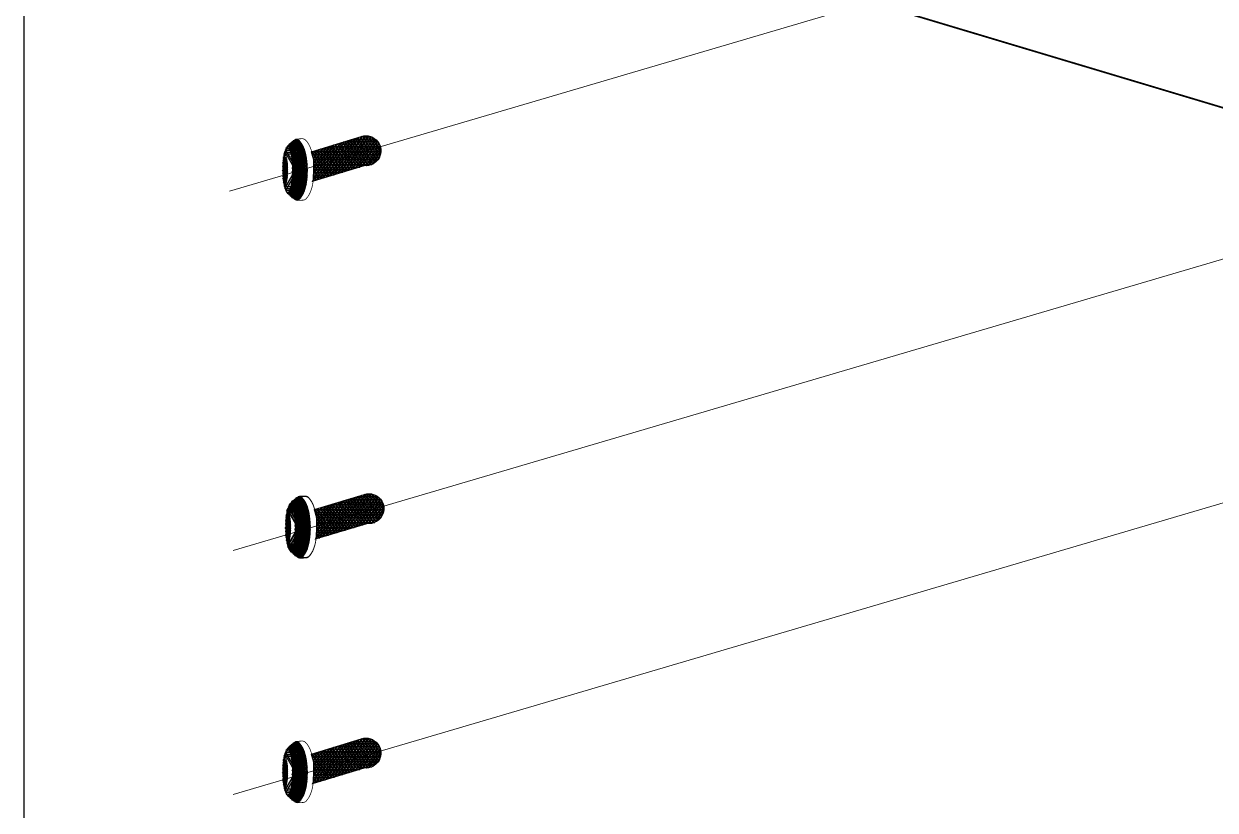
# Model space of a CAD drawing. Header units: millimetres. Extents: x 0 to 2669304, y -3314102 to 0.
# Drawn here: x 2492183 to 2496209, y -3183041 to -3180382 of the extents above; entities that cross this region are included whole.
import ezdxf

# ---------------------------------------------------------------- set-up
doc = ezdxf.new("R2010")
doc.units = ezdxf.units.MM
doc.header["$LTSCALE"] = 0.4
doc.header["$MEASUREMENT"] = 0
doc.layers.add('COL', color=4, linetype='Continuous')
doc.layers.add('TRIMS', color=144, linetype='Continuous')
doc.layers.add('Dimensions', color=5, linetype='Continuous', lineweight=0)

msp = doc.modelspace()

# ---------------------------------------------------------------- linework, layer by layer
at = {"color": 0}
for p, q in [((2493062.3289, -3180820.5856), (2493082.1564, -3180786.2433)), ((2493072.0882, -3180796.7707), (2493127.614, -3180796.7707)), ((2493077.6389, -3180799.4735), (2493074.4901, -3180794.0197)), ((2493077.6664, -3180790.6253), (2493124.4536, -3180790.6253)), ((2493140.9323, -3180896.8102), (2493078.9031, -3180789.3723)), ((2493079.6347, -3180802.9017), (2493095.3882, -3180775.616)), ((2493082.3409, -3180810.5053), (2493104.8527, -3180771.5137)), ((2493141.4932, -3180885.4909), (2493083.49, -3180785.0264)), ((2493084.1021, -3180784.4799), (2493120.55, -3180784.4799)), ((2493085.0471, -3180818.1088), (2493110.6868, -3180773.6996)), ((2493086.814, -3180827.3391), (2493115.3659, -3180777.8859)), ((2493141.5821, -3180873.3541), (2493088.2445, -3180780.9707)), ((2493088.276, -3180837.0978), (2493119.4982, -3180783.0192)), ((2493089.339, -3180847.5472), (2493123.3153, -3180788.6986)), ((2493089.8411, -3180858.9684), (2493126.7733, -3180795)), ((2493091.6236, -3180778.3345), (2493115.7563, -3180778.3345)), ((2493141.0797, -3180860.1931), (2493093.1618, -3180777.197)), ((2493139.7996, -3180845.6853), (2493098.2387, -3180773.6996)), ((2493100.6163, -3180772.1892), (2493107.4898, -3180772.1892)), ((2493137.4002, -3180829.2385), (2493104.0027, -3180771.3923)), ((2493131.495, -3180806.7197), (2493113.9356, -3180776.3058)), ((2493058.6139, -3180851.6017), (2493070.028, -3180831.832)), ((2493059.8425, -3180837.183), (2493067.0849, -3180824.6388)), ((2493060.3728, -3180833.643), (2493070.5912, -3180833.643)), ((2493074.0975, -3180854.7935), (2493060.6846, -3180831.5617)), ((2493061.2934, -3180827.4976), (2493068.3958, -3180827.4976)), ((2493062.3155, -3180822.0957), (2493062.1465, -3180821.803)), ((2493062.214, -3180821.3522), (2493135.7346, -3180821.3522)), ((2493064.1169, -3180815.2069), (2493134.1404, -3180815.2069)), ((2493134.9513, -3180935.6138), (2493064.6193, -3180813.7953)), ((2493065.4693, -3180938.0539), (2493134.8618, -3180817.8626)), ((2493066.3041, -3180809.0615), (2493132.2776, -3180809.0615)), ((2493137.029, -3180926.9218), (2493067.3255, -3180806.1917)), ((2493068.1755, -3180945.6574), (2493136.8959, -3180826.6303)), ((2493068.4913, -3180802.9161), (2493130.1361, -3180802.9161)), ((2493070.5296, -3180799.4507), (2493070.2597, -3180798.9831)), ((2493139.9817, -3180907.4543), (2493079.6614, -3180802.9766)), ((2493086.0972, -3180926.907), (2493138.5299, -3180836.0907)), ((2493086.8378, -3180827.4976), (2493137.0686, -3180827.4976)), ((2493138.7003, -3180917.5257), (2493086.8782, -3180827.7672)), ((2493087.7584, -3180833.643), (2493138.1515, -3180833.643)), ((2493090.1714, -3180882.9778), (2493132.482, -3180809.6938)), ((2493090.3432, -3180870.3896), (2493129.8064, -3180802.0373)), ((2493073.4818, -3180902.8902), (2493057.628, -3180875.4305)), ((2493057.6821, -3180876.6607), (2493074.9711, -3180876.6607)), ((2493057.7285, -3180877.7168), (2493073.6455, -3180850.1477)), ((2493057.7825, -3180870.5153), (2493074.9166, -3180870.5153)), ((2493058.0291, -3180864.9054), (2493072.1634, -3180840.4241)), ((2493058.0526, -3180864.3699), (2493074.713, -3180864.3699)), ((2493074.4398, -3180892.2588), (2493058.0728, -3180863.9103)), ((2493058.2305, -3180889.138), (2493074.5322, -3180860.9027)), ((2493058.3228, -3180858.2246), (2493074.3599, -3180858.2246)), ((2493074.9237, -3180880.8061), (2493058.5749, -3180852.4891)), ((2493058.5929, -3180852.0792), (2493073.8525, -3180852.0792)), ((2493058.7326, -3180900.5592), (2493074.9501, -3180872.4696)), ((2493058.8631, -3180845.9338), (2493073.094, -3180845.9338)), ((2493074.8637, -3180868.4114), (2493059.2227, -3180841.3203)), ((2493059.4522, -3180839.7884), (2493072.0405, -3180839.7884)), ((2493075.9485, -3180956.7757), (2493139.8469, -3180846.1004)), ((2493080.4206, -3180961.3207), (2493140.8393, -3180856.6723)), ((2493085.0643, -3180965.5683), (2493141.4498, -3180867.9057)), ((2493088.679, -3180839.7884), (2493139.0595, -3180839.7884)), ((2493089.2681, -3180845.9338), (2493139.828, -3180845.9338)), ((2493089.5383, -3180852.0792), (2493140.4581, -3180852.0792)), ((2493089.8084, -3180858.2246), (2493140.9508, -3180858.2246)), ((2493090.0785, -3180864.3699), (2493141.3067, -3180864.3699)), ((2493090.3487, -3180870.5153), (2493141.5265, -3180870.5153)), ((2493132.5345, -3180943.7187), (2493090.3551, -3180870.6618)), ((2493090.4491, -3180876.6607), (2493141.6104, -3180876.6607)), ((2493057.9522, -3180882.8061), (2493074.8766, -3180882.8061)), ((2493071.9223, -3180912.4798), (2493058.2128, -3180888.7342)), ((2493058.2223, -3180888.9515), (2493074.6329, -3180888.9515)), ((2493058.4925, -3180895.0969), (2493074.2396, -3180895.0969)), ((2493058.7626, -3180901.2422), (2493073.6775, -3180901.2422)), ((2493069.6745, -3180920.8772), (2493058.7976, -3180902.0379)), ((2493059.1099, -3180907.3876), (2493072.8405, -3180907.3876)), ((2493059.6819, -3180911.2058), (2493074.8064, -3180885.0093)), ((2493060.0305, -3180913.533), (2493071.7066, -3180913.533)), ((2493066.6403, -3180927.9126), (2493060.6235, -3180917.4912)), ((2493060.9511, -3180919.6784), (2493070.0809, -3180919.6784)), ((2493061.1438, -3180920.9644), (2493073.9269, -3180898.8235)), ((2493062.7632, -3180930.4503), (2493071.1718, -3180915.8862)), ((2493087.1801, -3180919.6784), (2493138.3691, -3180919.6784)), ((2493119.1399, -3180969.6816), (2493087.8168, -3180915.4283)), ((2493088.1007, -3180913.533), (2493139.2531, -3180913.533)), ((2493089.0213, -3180907.3876), (2493139.9889, -3180907.3876)), ((2493123.0581, -3180964.1772), (2493089.1813, -3180905.501)), ((2493089.3686, -3180901.2422), (2493140.5866, -3180901.2422)), ((2493089.6387, -3180895.0969), (2493141.0469, -3180895.0969)), ((2493126.6325, -3180958.0775), (2493089.6834, -3180894.0799)), ((2493089.8738, -3180969.5288), (2493141.5996, -3180879.937)), ((2493089.9088, -3180888.9515), (2493141.3708, -3180888.9515)), ((2493090.179, -3180882.8061), (2493141.5585, -3180882.8061)), ((2493129.8048, -3180951.2814), (2493090.1855, -3180882.6587)), ((2493094.8448, -3180973.2094), (2493141.1748, -3180892.9635)), ((2493099.9746, -3180976.6151), (2493139.9995, -3180907.2901)), ((2493061.8717, -3180925.8238), (2493067.6632, -3180925.8238)), ((2493063.3037, -3180931.9692), (2493135.886, -3180931.9692)), ((2493065.4909, -3180938.1146), (2493134.2559, -3180938.1146)), ((2493076.6211, -3180957.4906), (2493065.582, -3180938.3703)), ((2493067.6781, -3180944.2599), (2493132.3561, -3180944.2599)), ((2493070.4085, -3180950.4053), (2493071.1768, -3180950.4053)), ((2493071.6558, -3180951.9201), (2493072.1775, -3180951.0164)), ((2493075.7391, -3180956.5507), (2493127.4153, -3180956.5507)), ((2493076.9544, -3180950.4053), (2493130.1575, -3180950.4053)), ((2493091.301, -3180970.6263), (2493078.7847, -3180948.9474)), ((2493102.8724, -3180978.3776), (2493081.4909, -3180941.3439)), ((2493109.647, -3180977.8209), (2493084.1971, -3180933.7403)), ((2493086.2594, -3180925.8238), (2493137.2547, -3180925.8238)), ((2493114.8782, -3180974.5908), (2493086.3548, -3180925.1869)), ((2493105.8226, -3180978.7769), (2493137.6908, -3180923.5795)), ((2493115.969, -3180973.4936), (2493131.6562, -3180946.3225)), ((2493081.8714, -3180962.6961), (2493123.9951, -3180962.6961)), ((2493089.002, -3180968.8415), (2493119.7854, -3180968.8415)), ((2493097.451, -3180974.9869), (2493114.4293, -3180974.9869)), ((2493072.257, -3182028.4084), (2493092.0846, -3181994.0661)), ((2493072.257, -3182030.7775), (2493092.0846, -3181996.4352)), ((2493080.4578, -3182007.2735), (2493080.1878, -3182006.8059)), ((2493082.0163, -3182004.5935), (2493137.5422, -3182004.5935)), ((2493087.5671, -3182007.2963), (2493084.4183, -3182001.8425)), ((2493087.5671, -3182009.6654), (2493084.4183, -3182004.2115)), ((2493087.5946, -3181998.4481), (2493134.3817, -3181998.4481)), ((2493087.5946, -3182000.8172), (2493134.3817, -3182000.8172)), ((2493150.8605, -3182104.633), (2493088.8312, -3181997.1951)), ((2493150.8605, -3182107.0021), (2493088.8312, -3181999.5642)), ((2493089.5629, -3182010.7245), (2493105.3163, -3181983.4388)), ((2493089.5629, -3182013.0936), (2493105.3163, -3181985.8078)), ((2493092.2691, -3182018.328), (2493114.7809, -3181979.3364)), ((2493092.2691, -3182020.6971), (2493114.7809, -3181981.7055)), ((2493151.4213, -3182093.3136), (2493093.4182, -3181992.8492)), ((2493151.4213, -3182095.6827), (2493093.4182, -3181995.2182)), ((2493094.0303, -3181992.3027), (2493130.4782, -3181992.3027)), ((2493094.0303, -3181994.6718), (2493130.4782, -3181994.6718)), ((2493094.9753, -3182025.9316), (2493120.6149, -3181981.5223)), ((2493094.9753, -3182028.3006), (2493120.6149, -3181983.8914)), ((2493096.7422, -3182035.1619), (2493125.294, -3181985.7087)), ((2493096.7422, -3182037.531), (2493125.294, -3181988.0778)), ((2493151.5103, -3182081.1769), (2493098.1727, -3181988.7935)), ((2493151.5103, -3182083.5459), (2493098.1727, -3181991.1625)), ((2493098.2041, -3182044.9206), (2493129.4264, -3181990.842)), ((2493098.2041, -3182047.2896), (2493129.4264, -3181993.2111)), ((2493099.2672, -3182055.37), (2493133.2435, -3181996.5214)), ((2493099.2672, -3182057.7391), (2493133.2435, -3181998.8904)), ((2493099.7693, -3182066.7912), (2493136.7014, -3182002.8228)), ((2493099.7693, -3182069.1603), (2493136.7014, -3182005.1919)), ((2493101.5518, -3181986.1573), (2493125.6845, -3181986.1573)), ((2493101.5518, -3181988.5264), (2493125.6845, -3181988.5264)), ((2493151.0078, -3182068.0159), (2493103.09, -3181985.0197)), ((2493151.0078, -3182070.385), (2493103.09, -3181987.3888)), ((2493149.7278, -3182053.508), (2493108.1668, -3181981.5223)), ((2493149.7278, -3182055.8771), (2493108.1668, -3181983.8914)), ((2493110.5444, -3181980.0119), (2493117.418, -3181980.0119)), ((2493110.5444, -3181982.381), (2493117.418, -3181982.381)), ((2493147.3283, -3182037.0612), (2493113.9308, -3181979.2151)), ((2493147.3283, -3182039.4303), (2493113.9308, -3181981.5842)), ((2493141.4232, -3182014.5425), (2493123.8637, -3181984.1286)), ((2493141.4232, -3182016.9115), (2493123.8637, -3181986.4977)), ((2493068.5421, -3182059.4244), (2493079.9561, -3182039.6547)), ((2493068.5421, -3182061.7935), (2493079.9561, -3182042.0238)), ((2493069.7706, -3182045.0057), (2493077.013, -3182032.4615)), ((2493069.7706, -3182047.3748), (2493077.013, -3182034.8306)), ((2493070.3009, -3182041.4658), (2493080.5194, -3182041.4658)), ((2493070.3009, -3182043.8349), (2493080.5194, -3182043.8349)), ((2493084.0256, -3182062.6162), (2493070.6127, -3182039.3844)), ((2493084.0256, -3182064.9853), (2493070.6127, -3182041.7535)), ((2493071.2216, -3182035.3204), (2493078.324, -3182035.3204)), ((2493071.2216, -3182037.6895), (2493078.324, -3182037.6895)), ((2493072.2436, -3182029.9185), (2493072.0747, -3182029.6258)), ((2493072.2436, -3182032.2875), (2493072.0747, -3182031.9948)), ((2493072.1422, -3182029.175), (2493145.6628, -3182029.175)), ((2493072.1422, -3182031.5441), (2493145.6628, -3182031.5441)), ((2493074.0451, -3182023.0296), (2493144.0686, -3182023.0296)), ((2493074.0451, -3182025.3987), (2493144.0686, -3182025.3987)), ((2493144.8794, -3182143.4366), (2493074.5475, -3182021.618)), ((2493144.8794, -3182145.8057), (2493074.5475, -3182023.9871)), ((2493075.3975, -3182145.8766), (2493144.7899, -3182025.6854)), ((2493075.3975, -3182148.2457), (2493144.7899, -3182028.0545)), ((2493076.2323, -3182016.8842), (2493142.2058, -3182016.8842)), ((2493076.2323, -3182019.2533), (2493142.2058, -3182019.2533)), ((2493146.9572, -3182134.7445), (2493077.2536, -3182014.0145)), ((2493146.9572, -3182137.1136), (2493077.2536, -3182016.3836)), ((2493078.1037, -3182153.4802), (2493146.824, -3182034.453)), ((2493078.1037, -3182155.8492), (2493146.824, -3182036.8221)), ((2493078.4195, -3182010.7388), (2493140.0642, -3182010.7388)), ((2493078.4195, -3182013.1079), (2493140.0642, -3182013.1079)), ((2493080.4578, -3182009.6426), (2493080.1878, -3182009.1749)), ((2493082.0163, -3182006.9625), (2493137.5422, -3182006.9625)), ((2493149.9098, -3182115.2771), (2493089.5895, -3182010.7994)), ((2493149.9098, -3182117.6462), (2493089.5895, -3182013.1684)), ((2493096.0253, -3182134.7297), (2493148.4581, -3182043.9135)), ((2493096.0253, -3182137.0988), (2493148.4581, -3182046.2826)), ((2493096.7659, -3182035.3204), (2493146.9968, -3182035.3204)), ((2493096.7659, -3182037.6895), (2493146.9968, -3182037.6895)), ((2493148.6284, -3182125.3485), (2493096.8063, -3182035.5899)), ((2493148.6284, -3182127.7176), (2493096.8063, -3182037.959)), ((2493097.6866, -3182041.4658), (2493148.0796, -3182041.4658)), ((2493097.6866, -3182043.8349), (2493148.0796, -3182043.8349)), ((2493100.0996, -3182090.8006), (2493142.4101, -3182017.5166)), ((2493100.0996, -3182093.1697), (2493142.4101, -3182019.8857)), ((2493100.2713, -3182078.2124), (2493139.7345, -3182009.8601)), ((2493100.2713, -3182080.5814), (2493139.7345, -3182012.2291)), ((2493083.41, -3182110.713), (2493067.5561, -3182083.2533)), ((2493083.41, -3182113.082), (2493067.5561, -3182085.6224)), ((2493067.6102, -3182084.4835), (2493084.8993, -3182084.4835)), ((2493067.6102, -3182086.8526), (2493084.8993, -3182086.8526)), ((2493067.6566, -3182085.5396), (2493083.5737, -3182057.9704)), ((2493067.6566, -3182087.9087), (2493083.5737, -3182060.3395)), ((2493067.7106, -3182078.3381), (2493084.8448, -3182078.3381)), ((2493067.7106, -3182080.7072), (2493084.8448, -3182080.7072)), ((2493067.9573, -3182072.7281), (2493082.0915, -3182048.2469)), ((2493067.9573, -3182075.0972), (2493082.0915, -3182050.6159)), ((2493067.9808, -3182072.1927), (2493084.6411, -3182072.1927)), ((2493067.9808, -3182074.5618), (2493084.6411, -3182074.5618)), ((2493084.368, -3182100.0815), (2493068.001, -3182071.733)), ((2493084.368, -3182102.4506), (2493068.001, -3182074.1021)), ((2493068.1587, -3182096.9607), (2493084.4603, -3182068.7255)), ((2493068.1587, -3182099.3298), (2493084.4603, -3182071.0946)), ((2493068.2509, -3182066.0473), (2493084.288, -3182066.0473)), ((2493068.2509, -3182068.4164), (2493084.288, -3182068.4164)), ((2493084.8519, -3182088.6289), (2493068.5031, -3182060.3119)), ((2493084.8519, -3182090.9979), (2493068.5031, -3182062.681)), ((2493068.5211, -3182059.9019), (2493083.7806, -3182059.9019)), ((2493068.5211, -3182062.271), (2493083.7806, -3182062.271)), ((2493068.6608, -3182108.3819), (2493084.8783, -3182080.2924)), ((2493068.6608, -3182110.751), (2493084.8783, -3182082.6615)), ((2493068.7912, -3182053.7565), (2493083.0222, -3182053.7565)), ((2493068.7912, -3182056.1256), (2493083.0222, -3182056.1256)), ((2493084.7919, -3182076.2341), (2493069.1508, -3182049.1431)), ((2493084.7919, -3182078.6032), (2493069.1508, -3182051.5122)), ((2493069.3803, -3182047.6112), (2493081.9687, -3182047.6112)), ((2493069.3803, -3182049.9802), (2493081.9687, -3182049.9802)), ((2493085.8767, -3182164.5985), (2493149.7751, -3182053.9232)), ((2493085.8767, -3182166.9676), (2493149.7751, -3182056.2922)), ((2493090.3487, -3182169.1434), (2493150.7675, -3182064.4951)), ((2493090.3487, -3182171.5125), (2493150.7675, -3182066.8642)), ((2493094.9924, -3182173.3911), (2493151.3779, -3182075.7285)), ((2493094.9924, -3182175.7601), (2493151.3779, -3182078.0976)), ((2493098.6072, -3182047.6112), (2493148.9877, -3182047.6112)), ((2493098.6072, -3182049.9802), (2493148.9877, -3182049.9802)), ((2493099.1963, -3182053.7565), (2493149.7562, -3182053.7565)), ((2493099.1963, -3182056.1256), (2493149.7562, -3182056.1256)), ((2493099.4664, -3182059.9019), (2493150.3863, -3182059.9019)), ((2493099.4664, -3182062.271), (2493150.3863, -3182062.271)), ((2493099.7366, -3182066.0473), (2493150.879, -3182066.0473)), ((2493099.7366, -3182068.4164), (2493150.879, -3182068.4164)), ((2493100.0067, -3182072.1927), (2493151.2349, -3182072.1927)), ((2493100.0067, -3182074.5618), (2493151.2349, -3182074.5618)), ((2493100.2768, -3182078.3381), (2493151.4546, -3182078.3381)), ((2493100.2768, -3182080.7072), (2493151.4546, -3182080.7072)), ((2493142.4627, -3182151.5414), (2493100.2833, -3182078.4845)), ((2493142.4627, -3182153.9105), (2493100.2833, -3182080.8536)), ((2493100.3773, -3182084.4835), (2493151.5385, -3182084.4835)), ((2493100.3773, -3182086.8526), (2493151.5385, -3182086.8526)), ((2493067.8804, -3182090.6289), (2493084.8048, -3182090.6289)), ((2493067.8804, -3182092.9979), (2493084.8048, -3182092.9979)), ((2493081.8504, -3182120.3025), (2493068.1409, -3182096.557)), ((2493081.8504, -3182122.6716), (2493068.1409, -3182098.9261)), ((2493068.1505, -3182096.7742), (2493084.5611, -3182096.7742)), ((2493068.1505, -3182099.1433), (2493084.5611, -3182099.1433)), ((2493068.4206, -3182102.9196), (2493084.1677, -3182102.9196)), ((2493068.4206, -3182105.2887), (2493084.1677, -3182105.2887)), ((2493068.6908, -3182109.065), (2493083.6057, -3182109.065)), ((2493068.6908, -3182111.4341), (2493083.6057, -3182111.4341)), ((2493079.6026, -3182128.7), (2493068.7258, -3182109.8607)), ((2493079.6026, -3182131.069), (2493068.7258, -3182112.2298)), ((2493069.038, -3182115.2104), (2493082.7686, -3182115.2104)), ((2493069.038, -3182117.5795), (2493082.7686, -3182117.5795)), ((2493069.61, -3182119.0285), (2493084.7346, -3182092.8321)), ((2493069.61, -3182121.3976), (2493084.7346, -3182095.2011)), ((2493069.9587, -3182121.3558), (2493081.6347, -3182121.3558)), ((2493069.9587, -3182123.7249), (2493081.6347, -3182123.7249)), ((2493076.5684, -3182135.7354), (2493070.5516, -3182125.3139)), ((2493070.8793, -3182127.5012), (2493080.0091, -3182127.5012)), ((2493071.0719, -3182128.7872), (2493083.855, -3182106.6462)), ((2493071.0719, -3182131.1563), (2493083.855, -3182109.0153)), ((2493072.6913, -3182138.2731), (2493081.0999, -3182123.709)), ((2493072.6913, -3182140.6422), (2493081.0999, -3182126.0781)), ((2493097.1082, -3182127.5012), (2493148.2972, -3182127.5012)), ((2493129.0681, -3182177.5044), (2493097.7449, -3182123.251)), ((2493129.0681, -3182179.8734), (2493097.7449, -3182125.6201)), ((2493098.0288, -3182121.3558), (2493149.1812, -3182121.3558)), ((2493098.0288, -3182123.7249), (2493149.1812, -3182123.7249)), ((2493098.9495, -3182115.2104), (2493149.9171, -3182115.2104)), ((2493098.9495, -3182117.5795), (2493149.9171, -3182117.5795)), ((2493132.9862, -3182172), (2493099.1095, -3182113.3238)), ((2493132.9862, -3182174.369), (2493099.1095, -3182115.6929)), ((2493099.2967, -3182109.065), (2493150.5147, -3182109.065)), ((2493099.2967, -3182111.4341), (2493150.5147, -3182111.4341)), ((2493099.5669, -3182102.9196), (2493150.9751, -3182102.9196)), ((2493099.5669, -3182105.2887), (2493150.9751, -3182105.2887)), ((2493136.5606, -3182165.9002), (2493099.6116, -3182101.9026)), ((2493136.5606, -3182168.2693), (2493099.6116, -3182104.2717)), ((2493099.8019, -3182177.3515), (2493151.5277, -3182087.7598)), ((2493099.8019, -3182179.7206), (2493151.5277, -3182090.1289)), ((2493099.837, -3182096.7742), (2493151.2989, -3182096.7742)), ((2493099.837, -3182099.1433), (2493151.2989, -3182099.1433)), ((2493100.1071, -3182090.6289), (2493151.4866, -3182090.6289)), ((2493100.1071, -3182092.9979), (2493151.4866, -3182092.9979)), ((2493139.733, -3182159.1042), (2493100.1136, -3182090.4814)), ((2493139.733, -3182161.4733), (2493100.1136, -3182092.8505)), ((2493104.773, -3182181.0322), (2493151.103, -3182100.7863)), ((2493104.773, -3182183.4012), (2493151.103, -3182103.1554)), ((2493109.9028, -3182184.4379), (2493149.9276, -3182115.1128)), ((2493109.9028, -3182186.807), (2493149.9276, -3182117.4819)), ((2493076.5684, -3182138.1044), (2493070.5516, -3182127.683)), ((2493070.8793, -3182129.8702), (2493080.0091, -3182129.8702)), ((2493071.7999, -3182133.6465), (2493077.5914, -3182133.6465)), ((2493071.7999, -3182136.0156), (2493077.5914, -3182136.0156)), ((2493073.2319, -3182139.7919), (2493145.8141, -3182139.7919)), ((2493073.2319, -3182142.161), (2493145.8141, -3182142.161)), ((2493075.4191, -3182145.9373), (2493144.1841, -3182145.9373)), ((2493075.4191, -3182148.3064), (2493144.1841, -3182148.3064)), ((2493086.5492, -3182165.3133), (2493075.5101, -3182146.1931)), ((2493086.5492, -3182167.6824), (2493075.5101, -3182148.5622)), ((2493077.6063, -3182152.0827), (2493142.2843, -3182152.0827)), ((2493077.6063, -3182154.4518), (2493142.2843, -3182154.4518)), ((2493080.3367, -3182158.2281), (2493081.105, -3182158.2281)), ((2493080.3367, -3182160.5972), (2493081.105, -3182160.5972)), ((2493081.584, -3182159.7428), (2493082.1057, -3182158.8392)), ((2493081.584, -3182162.1119), (2493082.1057, -3182161.2083)), ((2493085.6672, -3182164.3735), (2493137.3434, -3182164.3735)), ((2493085.6672, -3182166.7426), (2493137.3434, -3182166.7426)), ((2493086.8825, -3182158.2281), (2493140.0856, -3182158.2281)), ((2493086.8825, -3182160.5972), (2493140.0856, -3182160.5972)), ((2493101.2292, -3182178.4491), (2493088.7129, -3182156.7702)), ((2493101.2292, -3182180.8182), (2493088.7129, -3182159.1392)), ((2493112.8005, -3182186.2004), (2493091.4191, -3182149.1666)), ((2493112.8005, -3182188.5695), (2493091.4191, -3182151.5357)), ((2493119.5752, -3182185.6437), (2493094.1252, -3182141.5631)), ((2493119.5752, -3182188.0128), (2493094.1252, -3182143.9322)), ((2493096.1876, -3182133.6465), (2493147.1829, -3182133.6465)), ((2493096.1876, -3182136.0156), (2493147.1829, -3182136.0156)), ((2493124.8063, -3182182.4135), (2493096.283, -3182133.0097)), ((2493124.8063, -3182184.7826), (2493096.283, -3182135.3788)), ((2493097.1082, -3182129.8702), (2493148.2972, -3182129.8702)), ((2493115.7507, -3182186.5997), (2493147.619, -3182131.4023)), ((2493115.7507, -3182188.9688), (2493147.619, -3182133.7713)), ((2493125.8971, -3182181.3164), (2493141.5844, -3182154.1452)), ((2493125.8971, -3182183.6855), (2493141.5844, -3182156.5143)), ((2493091.7996, -3182170.5189), (2493133.9233, -3182170.5189)), ((2493091.7996, -3182172.8879), (2493133.9233, -3182172.8879)), ((2493098.9302, -3182176.6642), (2493129.7135, -3182176.6642)), ((2493098.9302, -3182179.0333), (2493129.7135, -3182179.0333)), ((2493107.3791, -3182182.8096), (2493124.3575, -3182182.8096)), ((2493107.3791, -3182185.1787), (2493124.3575, -3182185.1787)), ((2493082.3409, -3182847.2464), (2493104.8527, -3182808.2548)), ((2493085.0471, -3182854.8499), (2493110.6868, -3182810.4407)), ((2493139.7996, -3182882.4264), (2493098.2387, -3182810.4407)), ((2493100.6163, -3182808.9303), (2493107.4898, -3182808.9303)), ((2493137.4002, -3182865.9796), (2493104.0027, -3182808.1335)), ((2493062.3289, -3182857.3268), (2493082.1564, -3182822.9845)), ((2493064.1169, -3182851.948), (2493134.1404, -3182851.948)), ((2493134.9513, -3182972.3549), (2493064.6193, -3182850.5364)), ((2493066.3041, -3182845.8026), (2493132.2776, -3182845.8026)), ((2493137.029, -3182963.6629), (2493067.3255, -3182842.9329)), ((2493068.4913, -3182839.6572), (2493130.1361, -3182839.6572)), ((2493070.5296, -3182836.1919), (2493070.2597, -3182835.7242)), ((2493072.0882, -3182833.5118), (2493127.614, -3182833.5118)), ((2493077.6389, -3182836.2147), (2493074.4901, -3182830.7608)), ((2493077.6664, -3182827.3665), (2493124.4536, -3182827.3665)), ((2493140.9323, -3182933.5514), (2493078.9031, -3182826.1135)), ((2493079.6347, -3182839.6429), (2493095.3882, -3182812.3571)), ((2493139.9817, -3182944.1955), (2493079.6614, -3182839.7177)), ((2493141.4932, -3182922.232), (2493083.49, -3182821.7675)), ((2493084.1021, -3182821.2211), (2493120.55, -3182821.2211)), ((2493086.814, -3182864.0803), (2493115.3659, -3182814.6271)), ((2493141.5821, -3182910.0952), (2493088.2445, -3182817.7118)), ((2493088.276, -3182873.8389), (2493119.4982, -3182819.7604)), ((2493089.339, -3182884.2884), (2493123.3153, -3182825.4397)), ((2493089.8411, -3182895.7096), (2493126.7733, -3182831.7412)), ((2493090.1714, -3182919.7189), (2493132.482, -3182846.435)), ((2493090.3432, -3182907.1307), (2493129.8064, -3182838.7784)), ((2493091.6236, -3182815.0757), (2493115.7563, -3182815.0757)), ((2493141.0797, -3182896.9342), (2493093.1618, -3182813.9381)), ((2493131.495, -3182843.4608), (2493113.9356, -3182813.047)), ((2493057.7285, -3182914.4579), (2493073.6455, -3182886.8888)), ((2493058.0291, -3182901.6465), (2493072.1634, -3182877.1652)), ((2493074.9237, -3182917.5472), (2493058.5749, -3182889.2302)), ((2493058.5929, -3182888.8203), (2493073.8525, -3182888.8203)), ((2493058.6139, -3182888.3428), (2493070.028, -3182868.5731)), ((2493058.8631, -3182882.6749), (2493073.094, -3182882.6749)), ((2493074.8637, -3182905.1525), (2493059.2227, -3182878.0614)), ((2493059.4522, -3182876.5295), (2493072.0405, -3182876.5295)), ((2493059.8425, -3182873.9241), (2493067.0849, -3182861.3799)), ((2493060.3728, -3182870.3841), (2493070.5912, -3182870.3841)), ((2493074.0975, -3182891.5346), (2493060.6846, -3182868.3028)), ((2493061.2934, -3182864.2388), (2493068.3958, -3182864.2388)), ((2493062.3155, -3182858.8368), (2493062.1465, -3182858.5441)), ((2493062.214, -3182858.0934), (2493135.7346, -3182858.0934)), ((2493065.4693, -3182974.795), (2493134.8618, -3182854.6038)), ((2493068.1755, -3182982.3985), (2493136.8959, -3182863.3714)), ((2493075.9485, -3182993.5169), (2493139.8469, -3182882.8415)), ((2493086.0972, -3182963.6481), (2493138.5299, -3182872.8319)), ((2493086.8378, -3182864.2388), (2493137.0686, -3182864.2388)), ((2493138.7003, -3182954.2669), (2493086.8782, -3182864.5083)), ((2493087.7584, -3182870.3841), (2493138.1515, -3182870.3841)), ((2493088.679, -3182876.5295), (2493139.0595, -3182876.5295)), ((2493089.2681, -3182882.6749), (2493139.828, -3182882.6749)), ((2493089.5383, -3182888.8203), (2493140.4581, -3182888.8203)), ((2493073.4818, -3182939.6313), (2493057.628, -3182912.1717)), ((2493057.6821, -3182913.4018), (2493074.9711, -3182913.4018)), ((2493057.7825, -3182907.2565), (2493074.9166, -3182907.2565)), ((2493057.9522, -3182919.5472), (2493074.8766, -3182919.5472)), ((2493058.0526, -3182901.1111), (2493074.713, -3182901.1111)), ((2493074.4398, -3182928.9999), (2493058.0728, -3182900.6514)), ((2493071.9223, -3182949.2209), (2493058.2128, -3182925.4754)), ((2493058.2223, -3182925.6926), (2493074.6329, -3182925.6926)), ((2493058.2305, -3182925.8791), (2493074.5322, -3182897.6439)), ((2493058.3228, -3182894.9657), (2493074.3599, -3182894.9657)), ((2493058.4925, -3182931.838), (2493074.2396, -3182931.838)), ((2493058.7326, -3182937.3003), (2493074.9501, -3182909.2108)), ((2493059.6819, -3182947.9469), (2493074.8064, -3182921.7504)), ((2493080.4206, -3182998.0618), (2493140.8393, -3182893.4135)), ((2493085.0643, -3183002.3094), (2493141.4498, -3182904.6469)), ((2493089.6387, -3182931.838), (2493141.0469, -3182931.838)), ((2493126.6325, -3182994.8186), (2493089.6834, -3182930.821)), ((2493089.8084, -3182894.9657), (2493140.9508, -3182894.9657)), ((2493089.8738, -3183006.2699), (2493141.5996, -3182916.6782)), ((2493089.9088, -3182925.6926), (2493141.3708, -3182925.6926)), ((2493090.0785, -3182901.1111), (2493141.3067, -3182901.1111)), ((2493090.179, -3182919.5472), (2493141.5585, -3182919.5472)), ((2493129.8048, -3182988.0226), (2493090.1855, -3182919.3998)), ((2493090.3487, -3182907.2565), (2493141.5265, -3182907.2565)), ((2493132.5345, -3182980.4598), (2493090.3551, -3182907.4029)), ((2493090.4491, -3182913.4018), (2493141.6104, -3182913.4018)), ((2493094.8448, -3183009.9505), (2493141.1748, -3182929.7047)), ((2493058.7626, -3182937.9834), (2493073.6775, -3182937.9834)), ((2493069.6745, -3182957.6183), (2493058.7976, -3182938.7791)), ((2493059.1099, -3182944.1288), (2493072.8405, -3182944.1288)), ((2493060.0305, -3182950.2742), (2493071.7066, -3182950.2742)), ((2493066.6403, -3182964.6537), (2493060.6235, -3182954.2323)), ((2493060.9511, -3182956.4195), (2493070.0809, -3182956.4195)), ((2493061.1438, -3182957.7056), (2493073.9269, -3182935.5646)), ((2493061.8717, -3182962.5649), (2493067.6632, -3182962.5649)), ((2493062.7632, -3182967.1915), (2493071.1718, -3182952.6273)), ((2493063.3037, -3182968.7103), (2493135.886, -3182968.7103)), ((2493109.647, -3183014.5621), (2493084.1971, -3182970.4815)), ((2493086.2594, -3182962.5649), (2493137.2547, -3182962.5649)), ((2493114.8782, -3183011.3319), (2493086.3548, -3182961.9281)), ((2493087.1801, -3182956.4195), (2493138.3691, -3182956.4195)), ((2493119.1399, -3183006.4227), (2493087.8168, -3182952.1694)), ((2493088.1007, -3182950.2742), (2493139.2531, -3182950.2742)), ((2493089.0213, -3182944.1288), (2493139.9889, -3182944.1288)), ((2493123.0581, -3183000.9183), (2493089.1813, -3182942.2422)), ((2493089.3686, -3182937.9834), (2493140.5866, -3182937.9834)), ((2493099.9746, -3183013.3563), (2493139.9995, -3182944.0312)), ((2493105.8226, -3183015.5181), (2493137.6908, -3182960.3206)), ((2493065.4909, -3182974.8557), (2493134.2559, -3182974.8557)), ((2493076.6211, -3182994.2317), (2493065.582, -3182975.1115)), ((2493067.6781, -3182981.0011), (2493132.3561, -3182981.0011)), ((2493070.4085, -3182987.1465), (2493071.1768, -3182987.1465)), ((2493071.6558, -3182988.6612), (2493072.1775, -3182987.7576)), ((2493075.7391, -3182993.2918), (2493127.4153, -3182993.2918)), ((2493076.9544, -3182987.1465), (2493130.1575, -3182987.1465)), ((2493091.301, -3183007.3674), (2493078.7847, -3182985.6885)), ((2493102.8724, -3183015.1188), (2493081.4909, -3182978.085)), ((2493081.8714, -3182999.4372), (2493123.9951, -3182999.4372)), ((2493089.002, -3183005.5826), (2493119.7854, -3183005.5826)), ((2493097.451, -3183011.728), (2493114.4293, -3183011.728)), ((2493115.969, -3183010.2347), (2493131.6562, -3182983.0636))]:
    msp.add_line(p, q, dxfattribs=at)
at = {"color": 0, "linetype": 'Continuous'}
for p, q in [((2493159.5947, -3180913.6964), (2493230.2245, -3180791.3621)), ((2493162.3856, -3180891.4437), (2493218.0196, -3180795.0827)), ((2493163.0597, -3180872.8572), (2493205.8147, -3180798.8033)), ((2493171.7322, -3180910.0926), (2493242.4294, -3180787.6414)), ((2493183.9045, -3180906.4284), (2493254.6343, -3180783.9208)), ((2493196.0768, -3180902.7643), (2493266.8393, -3180780.2002)), ((2493208.2491, -3180899.1001), (2493279.0442, -3180776.4796)), ((2493257.9926, -3180884.1262), (2493208.2949, -3180798.0472)), ((2493214.1007, -3180796.2774), (2493387.5267, -3180796.2774)), ((2493266.5604, -3180881.5471), (2493216.8466, -3180795.4403)), ((2493220.4214, -3180895.436), (2493291.2491, -3180772.7589)), ((2493275.1281, -3180878.968), (2493225.3983, -3180792.8333)), ((2493232.5937, -3180891.7718), (2493303.454, -3180769.0383)), ((2493283.6959, -3180876.3889), (2493233.95, -3180790.2264)), ((2493292.2636, -3180873.8098), (2493242.5016, -3180787.6194)), ((2493242.6706, -3180787.5679), (2493383.9718, -3180787.5679)), ((2493244.766, -3180888.1077), (2493315.6589, -3180765.3177)), ((2493300.8314, -3180871.2307), (2493251.0533, -3180785.0125)), ((2493256.9383, -3180884.4435), (2493327.7795, -3180761.743)), ((2493309.3992, -3180868.6516), (2493259.605, -3180782.4055)), ((2493317.9669, -3180866.0725), (2493268.1567, -3180779.7986)), ((2493269.1106, -3180880.7794), (2493338.5911, -3180760.4358)), ((2493271.2405, -3180778.8585), (2493378.2104, -3180778.8585)), ((2493326.5347, -3180863.4934), (2493276.7083, -3180777.1916)), ((2493281.2829, -3180877.1152), (2493348.1857, -3180761.2363)), ((2493335.2977, -3180861.2525), (2493285.26, -3180774.5847)), ((2493293.4552, -3180873.4511), (2493356.8662, -3180763.62)), ((2493345.234, -3180861.0437), (2493293.8117, -3180771.9777)), ((2493299.8104, -3180770.149), (2493368.988, -3180770.149)), ((2493354.1869, -3180859.1317), (2493302.3634, -3180769.3708)), ((2493305.6276, -3180869.7869), (2493364.7565, -3180767.3725)), ((2493362.3221, -3180855.8034), (2493310.9151, -3180766.7638)), ((2493317.7999, -3180866.1227), (2493371.8899, -3180772.436)), ((2493369.6977, -3180851.1594), (2493319.4667, -3180764.1569)), ((2493376.2978, -3180845.1723), (2493328.0889, -3180761.6721)), ((2493329.1738, -3180761.4396), (2493349.2461, -3180761.4396)), ((2493329.9722, -3180862.4586), (2493378.227, -3180778.8787)), ((2493382.0244, -3180837.6722), (2493337.4475, -3180760.4627)), ((2493340.6495, -3180861.3838), (2493383.6343, -3180786.932)), ((2493386.6331, -3180828.2358), (2493347.924, -3180761.1897)), ((2493351.5834, -3180859.8646), (2493387.7855, -3180797.1607)), ((2493389.4668, -3180815.725), (2493360.1756, -3180764.9911)), ((2493386.4213, -3180793.0311), (2493378.3063, -3180778.9755)), ((2493155.5454, -3180816.1967), (2493156.9951, -3180813.6858)), ((2493156.9609, -3180813.6962), (2493389.6197, -3180813.6962)), ((2493206.5861, -3180899.6007), (2493156.9849, -3180813.6889)), ((2493157.3726, -3180822.4057), (2493388.3719, -3180822.4057)), ((2493158.9408, -3180827.7347), (2493169.2, -3180809.9652)), ((2493159.9356, -3180831.1151), (2493385.4802, -3180831.1151)), ((2493162.3362, -3180839.2726), (2493181.4049, -3180806.2446)), ((2493163.0597, -3180855.4383), (2493193.6098, -3180802.5239)), ((2493215.1538, -3180897.0216), (2493165.5365, -3180811.082)), ((2493223.7216, -3180894.4425), (2493174.0882, -3180808.475)), ((2493232.2893, -3180891.8634), (2493182.6399, -3180805.8681)), ((2493185.5308, -3180804.9868), (2493389.3465, -3180804.9868)), ((2493240.8571, -3180889.2843), (2493191.1916, -3180803.2611)), ((2493249.4248, -3180886.7053), (2493199.7432, -3180800.6542)), ((2493364.7592, -3180854.4623), (2493389.6949, -3180811.2724)), ((2493162.4986, -3180839.8246), (2493380.6017, -3180839.8246)), ((2493198.0183, -3180902.1798), (2493162.9987, -3180841.5242)), ((2493180.8828, -3180907.338), (2493163.0493, -3180876.4495)), ((2493163.0597, -3180848.534), (2493372.8834, -3180848.534)), ((2493163.0597, -3180857.2435), (2493359.2804, -3180857.2435)), ((2493189.4505, -3180904.7589), (2493163.0597, -3180859.0487)), ((2493163.0597, -3180865.9529), (2493318.364, -3180865.9529)), ((2493163.0597, -3180874.6624), (2493289.4313, -3180874.6624)), ((2493161.0343, -3180909.5002), (2493173.7003, -3180909.5002)), ((2493163.7473, -3180912.4962), (2493161.4007, -3180908.4319)), ((2493161.9718, -3180900.7907), (2493202.633, -3180900.7907)), ((2493172.315, -3180909.9171), (2493162.3331, -3180892.628)), ((2493162.3573, -3180892.0813), (2493231.5658, -3180892.0813)), ((2493162.7428, -3180883.3718), (2493260.4985, -3180883.3718)), ((2493169.5229, -3182123.8883), (2493240.1527, -3182001.5539)), ((2493172.3137, -3182101.6356), (2493227.9478, -3182005.2745)), ((2493181.6604, -3182120.2844), (2493252.3576, -3181997.8333)), ((2493193.8327, -3182116.6203), (2493264.5625, -3181994.1126)), ((2493206.005, -3182112.9561), (2493276.7674, -3181990.392)), ((2493218.1773, -3182109.292), (2493288.9723, -3181986.6714)), ((2493224.0289, -3182006.4692), (2493397.4548, -3182006.4692)), ((2493276.4885, -3182091.7389), (2493226.7748, -3182005.6321)), ((2493230.3496, -3182105.6278), (2493301.1772, -3181982.9508)), ((2493285.0563, -3182089.1598), (2493235.3264, -3182003.0252)), ((2493242.5219, -3182101.9637), (2493313.3821, -3181979.2301)), ((2493293.624, -3182086.5807), (2493243.8781, -3182000.4182)), ((2493302.1918, -3182084.0016), (2493252.4298, -3181997.8113)), ((2493252.5988, -3181997.7598), (2493393.8999, -3181997.7598)), ((2493254.6942, -3182098.2995), (2493325.587, -3181975.5095)), ((2493310.7596, -3182081.4225), (2493260.9815, -3181995.2043)), ((2493266.8665, -3182094.6354), (2493337.7077, -3181971.9348)), ((2493319.3273, -3182078.8434), (2493269.5331, -3181992.5974)), ((2493327.8951, -3182076.2643), (2493278.0848, -3181989.9904)), ((2493279.0388, -3182090.9712), (2493348.5192, -3181970.6276)), ((2493281.1687, -3181989.0503), (2493388.1385, -3181989.0503)), ((2493336.4628, -3182073.6852), (2493286.6365, -3181987.3835)), ((2493291.2111, -3182087.307), (2493358.1138, -3181971.4281)), ((2493345.2259, -3182071.4444), (2493295.1882, -3181984.7765)), ((2493303.3834, -3182083.6429), (2493366.7944, -3181973.8119)), ((2493355.1621, -3182071.2355), (2493303.7399, -3181982.1696)), ((2493309.7386, -3181980.3409), (2493378.9162, -3181980.3409)), ((2493364.115, -3182069.3236), (2493312.2915, -3181979.5626)), ((2493315.5557, -3182079.9787), (2493374.6847, -3181977.5643)), ((2493372.2502, -3182065.9953), (2493320.8432, -3181976.9557)), ((2493327.728, -3182076.3146), (2493381.8181, -3181982.6279)), ((2493379.6258, -3182061.3512), (2493329.3949, -3181974.3487)), ((2493386.226, -3182055.3642), (2493338.0171, -3181971.8639)), ((2493339.102, -3181971.6314), (2493359.1743, -3181971.6314)), ((2493339.9003, -3182072.6504), (2493388.1552, -3181989.0706)), ((2493391.9526, -3182047.864), (2493347.3757, -3181970.6546)), ((2493350.5776, -3182071.5757), (2493393.5624, -3181997.1238)), ((2493396.5613, -3182038.4276), (2493357.8522, -3181971.3815)), ((2493399.395, -3182025.9168), (2493370.1037, -3181975.1829)), ((2493396.3494, -3182003.2229), (2493388.2345, -3181989.1674)), ((2493165.4736, -3182026.3885), (2493166.9233, -3182023.8777)), ((2493166.889, -3182023.8881), (2493399.5478, -3182023.8881)), ((2493216.5142, -3182109.7926), (2493166.913, -3182023.8808)), ((2493167.3008, -3182032.5975), (2493398.3, -3182032.5975)), ((2493168.8689, -3182037.9265), (2493179.1282, -3182020.157)), ((2493169.8637, -3182041.307), (2493395.4084, -3182041.307)), ((2493172.2643, -3182049.4645), (2493191.3331, -3182016.4364)), ((2493172.9879, -3182083.049), (2493215.7429, -3182008.9951)), ((2493172.9879, -3182065.6301), (2493203.538, -3182012.7158)), ((2493225.082, -3182107.2135), (2493175.4647, -3182021.2738)), ((2493233.6497, -3182104.6344), (2493184.0164, -3182018.6669)), ((2493242.2175, -3182102.0553), (2493192.568, -3182016.0599)), ((2493195.4589, -3182015.1786), (2493399.2747, -3182015.1786)), ((2493250.7852, -3182099.4762), (2493201.1197, -3182013.453)), ((2493259.353, -3182096.8971), (2493209.6714, -3182010.846)), ((2493267.9208, -3182094.318), (2493218.2231, -3182008.2391)), ((2493361.5116, -3182070.0564), (2493397.7137, -3182007.3525)), ((2493374.6874, -3182064.6541), (2493399.6231, -3182021.4643)), ((2493172.4267, -3182050.0164), (2493390.5298, -3182050.0164)), ((2493207.9465, -3182112.3717), (2493172.9269, -3182051.716)), ((2493190.8109, -3182117.5299), (2493172.9774, -3182086.6413)), ((2493172.9879, -3182058.7259), (2493382.8116, -3182058.7259)), ((2493172.9879, -3182067.4353), (2493369.2085, -3182067.4353)), ((2493199.3787, -3182114.9508), (2493172.9879, -3182069.2405)), ((2493172.9879, -3182076.1448), (2493328.2922, -3182076.1448)), ((2493172.9879, -3182084.8542), (2493299.3594, -3182084.8542)), ((2493170.9624, -3182119.692), (2493183.6284, -3182119.692)), ((2493173.6754, -3182122.6881), (2493171.3289, -3182118.6237)), ((2493171.9, -3182110.9825), (2493212.5612, -3182110.9825)), ((2493182.2432, -3182120.109), (2493172.2613, -3182102.8198)), ((2493172.2855, -3182102.2731), (2493241.4939, -3182102.2731)), ((2493172.671, -3182093.5637), (2493270.4267, -3182093.5637)), ((2493220.4214, -3182932.1771), (2493291.2491, -3182809.5001)), ((2493232.5937, -3182928.5129), (2493303.454, -3182805.7794)), ((2493244.766, -3182924.8488), (2493315.6589, -3182802.0588)), ((2493256.9383, -3182921.1846), (2493327.7795, -3182798.4841)), ((2493269.1106, -3182917.5205), (2493338.5911, -3182797.1769)), ((2493281.2829, -3182913.8563), (2493348.1857, -3182797.9774)), ((2493335.2977, -3182897.9937), (2493285.26, -3182811.3258)), ((2493293.4552, -3182910.1922), (2493356.8662, -3182800.3612)), ((2493345.234, -3182897.7848), (2493293.8117, -3182808.7188)), ((2493299.8104, -3182806.8901), (2493368.988, -3182806.8901)), ((2493354.1869, -3182895.8729), (2493302.3634, -3182806.1119)), ((2493305.6276, -3182906.528), (2493364.7565, -3182804.1136)), ((2493362.3221, -3182892.5445), (2493310.9151, -3182803.5049)), ((2493317.7999, -3182902.8639), (2493371.8899, -3182809.1771)), ((2493369.6977, -3182887.9005), (2493319.4667, -3182800.898)), ((2493376.2978, -3182881.9134), (2493328.0889, -3182798.4132)), ((2493329.1738, -3182798.1807), (2493349.2461, -3182798.1807)), ((2493382.0244, -3182874.4133), (2493337.4475, -3182797.2039)), ((2493386.6331, -3182864.9769), (2493347.924, -3182797.9308)), ((2493389.4668, -3182852.4661), (2493360.1756, -3182801.7322)), ((2493155.5454, -3182852.9378), (2493156.9951, -3182850.4269)), ((2493156.9609, -3182850.4374), (2493389.6197, -3182850.4374)), ((2493206.5861, -3182936.3419), (2493156.9849, -3182850.4301)), ((2493158.9408, -3182864.4758), (2493169.2, -3182846.7063)), ((2493159.5947, -3182950.4376), (2493230.2245, -3182828.1032)), ((2493162.3362, -3182876.0137), (2493181.4049, -3182842.9857)), ((2493162.3856, -3182928.1849), (2493218.0196, -3182831.8238)), ((2493163.0597, -3182909.5983), (2493205.8147, -3182835.5444)), ((2493163.0597, -3182892.1794), (2493193.6098, -3182839.2651)), ((2493215.1538, -3182933.7628), (2493165.5365, -3182847.8231)), ((2493171.7322, -3182946.8337), (2493242.4294, -3182824.3826)), ((2493223.7216, -3182931.1837), (2493174.0882, -3182845.2162)), ((2493232.2893, -3182928.6046), (2493182.6399, -3182842.6092)), ((2493183.9045, -3182943.1696), (2493254.6343, -3182820.6619)), ((2493185.5308, -3182841.7279), (2493389.3465, -3182841.7279)), ((2493240.8571, -3182926.0255), (2493191.1916, -3182840.0023)), ((2493196.0768, -3182939.5054), (2493266.8393, -3182816.9413)), ((2493249.4248, -3182923.4464), (2493199.7432, -3182837.3953)), ((2493208.2491, -3182935.8413), (2493279.0442, -3182813.2207)), ((2493257.9926, -3182920.8673), (2493208.2949, -3182834.7884)), ((2493214.1007, -3182833.0185), (2493387.5267, -3182833.0185)), ((2493266.5604, -3182918.2882), (2493216.8466, -3182832.1814)), ((2493275.1281, -3182915.7091), (2493225.3983, -3182829.5745)), ((2493283.6959, -3182913.13), (2493233.95, -3182826.9675)), ((2493292.2636, -3182910.5509), (2493242.5016, -3182824.3606)), ((2493242.6706, -3182824.309), (2493383.9718, -3182824.309)), ((2493300.8314, -3182907.9718), (2493251.0533, -3182821.7536)), ((2493309.3992, -3182905.3927), (2493259.605, -3182819.1467)), ((2493317.9669, -3182902.8136), (2493268.1567, -3182816.5397)), ((2493271.2405, -3182815.5996), (2493378.2104, -3182815.5996)), ((2493326.5347, -3182900.2345), (2493276.7083, -3182813.9328)), ((2493329.9722, -3182899.1997), (2493378.227, -3182815.6199)), ((2493340.6495, -3182898.125), (2493383.6343, -3182823.6731)), ((2493351.5834, -3182896.6057), (2493387.7855, -3182833.9018)), ((2493364.7592, -3182891.2034), (2493389.6949, -3182848.0135)), ((2493386.4213, -3182829.7722), (2493378.3063, -3182815.7167)), ((2493157.3726, -3182859.1468), (2493388.3719, -3182859.1468)), ((2493159.9356, -3182867.8563), (2493385.4802, -3182867.8563)), ((2493162.4986, -3182876.5657), (2493380.6017, -3182876.5657)), ((2493198.0183, -3182938.921), (2493162.9987, -3182878.2653)), ((2493163.0597, -3182885.2752), (2493372.8834, -3182885.2752)), ((2493172.315, -3182946.6583), (2493162.3331, -3182929.3691)), ((2493162.3573, -3182928.8224), (2493231.5658, -3182928.8224)), ((2493162.7428, -3182920.1129), (2493260.4985, -3182920.1129)), ((2493180.8828, -3182944.0792), (2493163.0493, -3182913.1906)), ((2493163.0597, -3182893.9846), (2493359.2804, -3182893.9846)), ((2493189.4505, -3182941.5001), (2493163.0597, -3182895.7898)), ((2493163.0597, -3182902.6941), (2493318.364, -3182902.6941)), ((2493163.0597, -3182911.4035), (2493289.4313, -3182911.4035)), ((2493161.0343, -3182946.2413), (2493173.7003, -3182946.2413)), ((2493163.7473, -3182949.2374), (2493161.4007, -3182945.173)), ((2493161.9718, -3182937.5318), (2493202.633, -3182937.5318))]:
    msp.add_line(p, q, dxfattribs=at)
at = {"const_width": 2.4582}
for points in [[(2493074.0656, -3180952.1694), (2493078.63, -3180949.382), (2493085.7105, -3180929.4881), (2493089.1304, -3180906.6591), (2493090.534, -3180874.7304), (2493089.1304, -3180842.8017), (2493085.7105, -3180819.9727), (2493078.63, -3180800.0788), (2493074.0656, -3180797.2914), (2493069.5011, -3180800.0788), (2493062.4207, -3180819.9727), (2493059.0007, -3180842.8017), (2493057.5972, -3180874.7304), (2493059.0007, -3180906.6591), (2493062.4207, -3180929.4881), (2493069.5011, -3180949.382)], [(2493083.9937, -3182159.9922), (2493088.5582, -3182157.2048), (2493095.6387, -3182137.3108), (2493099.0586, -3182114.4819), (2493100.4621, -3182082.5532), (2493099.0586, -3182050.6245), (2493095.6387, -3182027.7955), (2493088.5582, -3182007.9016), (2493083.9937, -3182005.1141), (2493079.4293, -3182007.9016), (2493072.3488, -3182027.7955), (2493068.9289, -3182050.6245), (2493067.5254, -3182082.5532), (2493068.9289, -3182114.4819), (2493072.3488, -3182137.3108), (2493079.4293, -3182157.2048)], [(2493083.9937, -3182162.3613), (2493088.5582, -3182159.5739), (2493095.6387, -3182139.6799), (2493099.0586, -3182116.851), (2493100.4621, -3182084.9223), (2493099.0586, -3182052.9935), (2493095.6387, -3182030.1646), (2493088.5582, -3182010.2707), (2493083.9937, -3182007.4832), (2493079.4293, -3182010.2707), (2493072.3488, -3182030.1646), (2493068.9289, -3182052.9935), (2493067.5254, -3182084.9223), (2493068.9289, -3182116.851), (2493072.3488, -3182139.6799), (2493079.4293, -3182159.5739)], [(2493074.0656, -3182988.9106), (2493078.63, -3182986.1231), (2493085.7105, -3182966.2292), (2493089.1304, -3182943.4003), (2493090.534, -3182911.4715), (2493089.1304, -3182879.5428), (2493085.7105, -3182856.7139), (2493078.63, -3182836.8199), (2493074.0656, -3182834.0325), (2493069.5011, -3182836.8199), (2493062.4207, -3182856.7139), (2493059.0007, -3182879.5428), (2493057.5972, -3182911.4715), (2493059.0007, -3182943.4003), (2493062.4207, -3182966.2292), (2493069.5011, -3182986.1231)]]:
    msp.add_lwpolyline(points, close=True, dxfattribs=at)
for points in [[(2493069.3403, -3180949.0669, 0.095437445), (2493103.7761, -3180978.9048, 0.002390685), (2493103.9334, -3180978.904, 0.212755143), (2493116.1082, -3180973.3377, 0.094226861), (2493130.9779, -3180948.2372, 0.05090331), (2493138.7523, -3180917.1689, 0.038279383), (2493141.5986, -3180874.7239, 0.038279383), (2493137.9411, -3180832.3412, 0.05090331), (2493129.5739, -3180801.4272, 0.094226861), (2493114.227, -3180776.6157, 0.210257515), (2493102.1051, -3180771.2825, 0.089592378), (2493069.8702, -3180799.4684, 0.002390685)], [(2493126.282, -3180977.9363, 0.202830571), (2493137.8314, -3180972.3879, 0.094226861), (2493152.7011, -3180947.2874, 0.05090331), (2493160.4754, -3180916.219, 0.038279383), (2493163.3218, -3180873.7741, 0.038279383), (2493159.6642, -3180831.3913, 0.05090331), (2493151.2971, -3180800.4773, 0.094226861), (2493135.9502, -3180775.6658, 0.212755143), (2493123.6711, -3180770.3333, 0.033996461), (2493121.4444, -3180770.5063, 0.094226861)], [(2493063.5009, -3180929.7783, 0.2811977), (2493066.6804, -3180927.8367, 0.066291697), (2493071.6125, -3180913.979, 0.030429397), (2493073.9948, -3180898.0768, 0.021968776), (2493074.9725, -3180875.8359, 0.021968776), (2493073.9948, -3180853.595, 0.030429397), (2493071.6125, -3180837.6928, 0.066291697), (2493066.6804, -3180823.8351, 0.2811977), (2493063.5009, -3180821.8934, 0.112559032), (2493061.9516, -3180822.2466, 0.066291697)], [(2493079.2684, -3182156.8897, 0.095437445), (2493113.7043, -3182186.7275, 0.002390685), (2493113.8615, -3182186.7268, 0.212755143), (2493126.0364, -3182181.1605, 0.094226861), (2493140.9061, -3182156.06, 0.05090331), (2493148.6804, -3182124.9916, 0.038279383), (2493151.5267, -3182082.5467, 0.038279383), (2493147.8692, -3182040.1639, 0.05090331), (2493139.5021, -3182009.2499, 0.094226861), (2493124.1551, -3181984.4384, 0.210257515), (2493112.0333, -3181979.1052, 0.089592378), (2493079.7984, -3182007.2912, 0.002390685)], [(2493079.2684, -3182159.2588, 0.095437445), (2493113.7043, -3182189.0966, 0.002390685), (2493113.8615, -3182189.0959, 0.212755143), (2493126.0364, -3182183.5296, 0.094226861), (2493140.9061, -3182158.4291, 0.05090331), (2493148.6804, -3182127.3607, 0.038279383), (2493151.5267, -3182084.9158, 0.038279383), (2493147.8692, -3182042.533, 0.05090331), (2493139.5021, -3182011.619, 0.094226861), (2493124.1551, -3181986.8075, 0.210257515), (2493112.0333, -3181981.4743, 0.089592378), (2493079.7984, -3182009.6603, 0.002390685)], [(2493136.2101, -3182185.759, 0.202830571), (2493147.7596, -3182180.2106, 0.094226861), (2493162.6292, -3182155.1101, 0.05090331), (2493170.4036, -3182124.0418, 0.038279383), (2493173.2499, -3182081.5968, 0.038279383), (2493169.5924, -3182039.2141, 0.05090331), (2493161.2253, -3182008.3001, 0.094226861), (2493145.8783, -3181983.4885, 0.212755143), (2493133.5992, -3181978.1561, 0.033996461), (2493131.3726, -3181978.3291, 0.094226861)], [(2493136.2101, -3182188.1281, 0.202830571), (2493147.7596, -3182182.5797, 0.094226861), (2493162.6292, -3182157.4792, 0.05090331), (2493170.4036, -3182126.4108, 0.038279383), (2493173.2499, -3182083.9659, 0.038279383), (2493169.5924, -3182041.5832, 0.05090331), (2493161.2253, -3182010.6691, 0.094226861), (2493145.8783, -3181985.8576, 0.212755143), (2493133.5992, -3181980.5252, 0.033996461), (2493131.3726, -3181980.6982, 0.094226861)], [(2493073.4291, -3182137.6011, 0.2811977), (2493076.6086, -3182135.6594, 0.066291697), (2493081.5407, -3182121.8017, 0.030429397), (2493083.9229, -3182105.8995, 0.021968776), (2493084.9006, -3182083.6586, 0.021968776), (2493083.9229, -3182061.4177, 0.030429397), (2493081.5407, -3182045.5155, 0.066291697), (2493076.6086, -3182031.6578, 0.2811977), (2493073.4291, -3182029.7161, 0.112559032), (2493071.8798, -3182030.0694, 0.066291697)], [(2493073.4291, -3182139.9702, 0.2811977), (2493076.6086, -3182138.0285, 0.066291697), (2493081.5407, -3182124.1708, 0.030429397), (2493083.9229, -3182108.2686, 0.021968776), (2493084.9006, -3182086.0277, 0.021968776), (2493083.9229, -3182063.7868, 0.030429397), (2493081.5407, -3182047.8846, 0.066291697), (2493076.6086, -3182034.0269, 0.2811977), (2493073.4291, -3182032.0852, 0.112559032), (2493071.8798, -3182032.4385, 0.066291697)], [(2493069.3403, -3182985.8081, 0.095437445), (2493103.7761, -3183015.6459, 0.002390685), (2493103.9334, -3183015.6452, 0.212755143), (2493116.1082, -3183010.0789, 0.094226861), (2493130.9779, -3182984.9784, 0.05090331), (2493138.7523, -3182953.91, 0.038279383), (2493141.5986, -3182911.4651, 0.038279383), (2493137.9411, -3182869.0823, 0.05090331), (2493129.5739, -3182838.1683, 0.094226861), (2493114.227, -3182813.3568, 0.210257515), (2493102.1051, -3182808.0236, 0.089592378), (2493069.8702, -3182836.2096, 0.002390685)], [(2493126.282, -3183014.6774, 0.202830571), (2493137.8314, -3183009.129, 0.094226861), (2493152.7011, -3182984.0285, 0.05090331), (2493160.4754, -3182952.9601, 0.038279383), (2493163.3218, -3182910.5152, 0.038279383), (2493159.6642, -3182868.1325, 0.05090331), (2493151.2971, -3182837.2184, 0.094226861), (2493135.9502, -3182812.4069, 0.212755143), (2493123.6711, -3182807.0745, 0.033996461), (2493121.4444, -3182807.2475, 0.094226861)], [(2493063.5009, -3182966.5195, 0.2811977), (2493066.6804, -3182964.5778, 0.066291697), (2493071.6125, -3182950.7201, 0.030429397), (2493073.9948, -3182934.8179, 0.021968776), (2493074.9725, -3182912.577, 0.021968776), (2493073.9948, -3182890.3361, 0.030429397), (2493071.6125, -3182874.4339, 0.066291697), (2493066.6804, -3182860.5762, 0.2811977), (2493063.5009, -3182858.6345, 0.112559032), (2493061.9516, -3182858.9878, 0.066291697)]]:
    msp.add_lwpolyline(points, format="xyb", dxfattribs=at)
for points in [[(2493102.1051, -3180771.2825), (2493122.507, -3180770.3326)], [(2493103.7761, -3180978.9048), (2493126.9636, -3180977.9363)], [(2493112.0333, -3181979.1052), (2493132.4352, -3181978.1553)], [(2493112.0333, -3181981.4743), (2493132.4352, -3181980.5244)], [(2493113.7043, -3182186.7275), (2493136.8918, -3182185.759)], [(2493113.7043, -3182189.0966), (2493136.8918, -3182188.1281)], [(2493102.1051, -3182808.0236), (2493122.507, -3182807.0737)], [(2493103.7761, -3183015.6459), (2493126.9636, -3183014.6774)]]:
    msp.add_lwpolyline(points, dxfattribs=at)
at = {"linetype": 'Continuous'}
for points in [[(2493154.9867, -3180814.2981), (2493324.4883, -3180762.6261, -1.237151542), (2493332.838, -3180861.0006, 0.397281923), (2493331.4464, -3180862.0148, 1.204133843), (2493331.4464, -3180862.0148, -1), (2493331.4464, -3180862.0148), (2493160.8732, -3180913.3614), (2493158.8848, -3180915.7659), (2493161.6681, -3180907.6525), (2493163.0597, -3180876.2132), (2493163.0597, -3180841.7314)], [(2493164.9149, -3182024.4899), (2493334.4164, -3181972.8179, -1.237151542), (2493342.7662, -3182071.1925, 0.397281923), (2493341.3746, -3182072.2067, 1.204133843), (2493341.3746, -3182072.2067, -1), (2493341.3746, -3182072.2067), (2493170.8013, -3182123.5533), (2493168.813, -3182125.9577), (2493171.5962, -3182117.8443), (2493172.9879, -3182086.405), (2493172.9879, -3182051.9232)], [(2493154.9867, -3182851.0392), (2493324.4883, -3182799.3672, -1.237151542), (2493332.838, -3182897.7418, 0.397281923), (2493331.4464, -3182898.7559, 1.204133843), (2493331.4464, -3182898.7559, -1), (2493331.4464, -3182898.7559), (2493160.8732, -3182950.1025), (2493158.8848, -3182952.507), (2493161.6681, -3182944.3936), (2493163.0597, -3182912.9543), (2493163.0597, -3182878.4725)]]:
    msp.add_lwpolyline(points, format="xyb", close=True, dxfattribs=at)
for points in [[(2493062.4489, -3180929.62, 0.074835318), (2493063.5009, -3180929.7783, 0.2811977)], [(2493072.377, -3182137.4428, 0.074835318), (2493073.4291, -3182137.6011, 0.2811977)], [(2493072.377, -3182139.8118, 0.074835318), (2493073.4291, -3182139.9702, 0.2811977)], [(2493062.4489, -3182966.3611, 0.074835318), (2493063.5009, -3182966.5195, 0.2811977)]]:
    msp.add_lwpolyline(points, format="xyb")
at = {"layer": 'COL'}
msp.add_line((2492182.8802, -3158979.5828), (2492182.8802, -3185592.6675), dxfattribs=at)
at = {"layer": 'Dimensions'}
for points in [[(2500235.4935, -3178778.8097), (2492877.7146, -3180947.7386)], [(2499964.9512, -3180077.5487), (2492890.1248, -3182162.494)], [(2499964.9512, -3180902.3746), (2492890.1248, -3182987.3199)]]:
    msp.add_lwpolyline(points, dxfattribs=at)
at = {"layer": 'TRIMS', "linetype": 'Continuous', "const_width": 5.8527}
msp.add_lwpolyline([(2494072.6889, -3175482.7372), (2493480.5547, -3175660.1003), (2493480.5533, -3177187.3894), (2494155.0476, -3177737.2574), (2494155.0476, -3178595.9879), (2494312.5085, -3178774.2543), (2493992.792, -3178744.3827), (2494155.0476, -3178927.3111), (2494155.0476, -3180042.3445), (2500233.2074, -3181862.9478)], dxfattribs=at)

doc.saveas('drawing.dxf')
